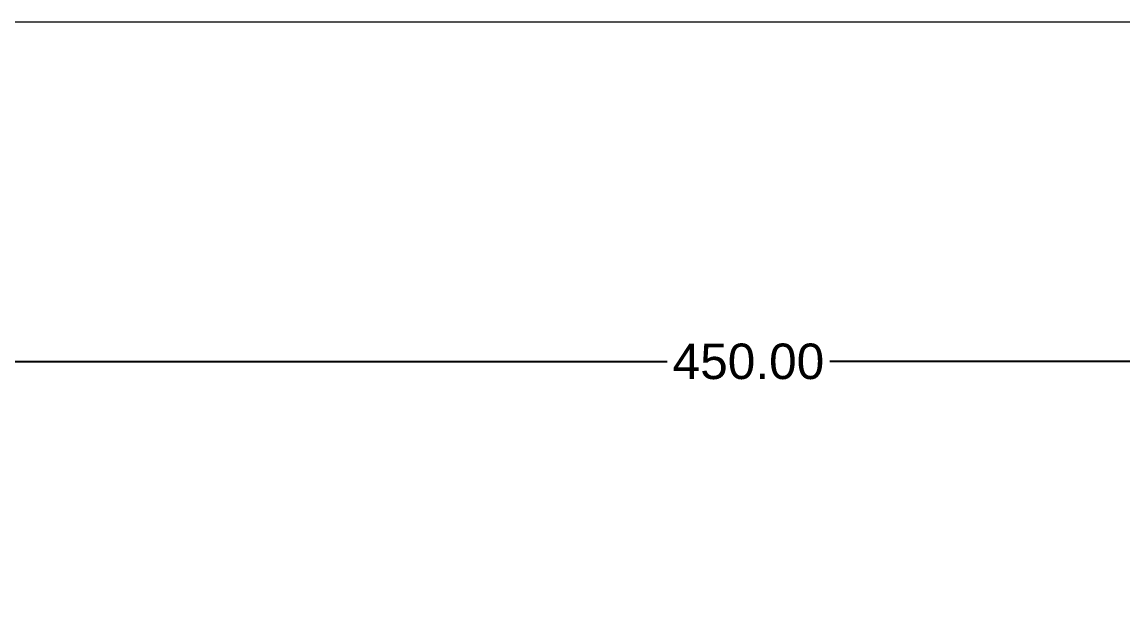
# Model space of a CAD drawing. Header units: millimetres. Extents: x 2742 to 8552, y -10326 to 2528.
# Drawn here: x 3991.4 to 4224, y -505.7 to -383.2 of the extents above; entities that cross this region are included whole.
import ezdxf

# ---------------------------------------------------------------- set-up
doc = ezdxf.new("R2010")
doc.units = ezdxf.units.MM
doc.layers.add('core', color=7, linetype='Continuous', lineweight=20)
doc.layers.add('dim', color=82, linetype='Continuous', lineweight=9)
doc.styles.get("Standard").update_dxf_attribs({"font": 'arial.ttf'})
doc.dimstyles.new('Standard-3', dxfattribs={"dimscale": 3, "dimtxt": 0.18, "dimasz": 0.18, "dimexe": 0.18, "dimexo": 0.0625, "dimgap": 0.09, "dimtad": 0, "dimzin": 0, "dimdsep": 46, "dimtxsty": 'Standard', "dimcen": 0.09, "dimadec": 0, "dimazin": 0, "dimtfac": 1, "dimtofl": 0, "dimtmove": 0, "dimatfit": 3, "dimfxl": 0, "dimtolj": 1, "dimtzin": 0, "dimarcsym": 0})

# ---------------------------------------------------------------- blocks, each defined once
blk = doc.blocks.new('*D132')
at = {"layer": 'Defpoints', "color": 0, "transparency": 16777216}
for p in [(4369.88, -454.93), (3919.88, -512.95), (4369.88, -512.95)]:
    blk.add_point(p, dxfattribs=at)
at = {"layer": 'dim', "color": 0, "lineweight": -2, "transparency": 16777216}
for p, q in [((3919.88, -511.45), (3919.88, -453.43)), ((4369.88, -511.45), (4369.88, -453.43)), ((3925.88, -454.93), (4127.68, -454.93)), ((4363.88, -454.93), (4162.09, -454.93))]:
    blk.add_line(p, q, dxfattribs=at)
at = {"layer": 'dim', "color": 0, "transparency": 16777216}
for points in [[(3925.88, -453.93), (3925.88, -455.93), (3919.88, -454.93)], [(4363.88, -453.93), (4363.88, -455.93), (4369.88, -454.93)]]:
    blk.add_solid(points, dxfattribs=at)
at = {"layer": 'dim', "color": 0, "transparency": 16777216, "insert": (4144.88, -454.93), "char_height": 7.5, "attachment_point": 5, "bg_fill": 3, "box_fill_scale": 1.1, "bg_fill_color": 256, "bg_fill_true_color": 13158600, "bg_fill_transparency": 0}
blk.add_mtext('\\A1;450.00', dxfattribs=at)
blk = doc.blocks.new('TK')
at = {"layer": 'core', "lineweight": 18}
blk.add_line((712.8, 504), (-712.8, 504), dxfattribs=at)

msp = doc.modelspace()

# ---------------------------------------------------------------- dimensions: what is measured, and where the dimension line sits
at = {"layer": 'dim'}
dim = msp.add_linear_dim(base=(4369.884, -454.932), p1=(3919.884, -512.952), p2=(4369.884, -512.952), dimstyle='Standard-3', override={"dimtxt": 2.5, "dimasz": 2, "dimexe": 0.49975, "dimexo": 0.49975, "dimgap": 0.49975}, dxfattribs=at)
dim.commit()
dim.dimension.update_dxf_attribs({"geometry": '*D132', "text_midpoint": (4144.884, -454.932)})

# ---------------------------------------------------------------- next in the draw order: block references
at = {"xscale": 0.6842880000000002, "yscale": 0.6842880000000002, "zscale": 0.6842880000000002}
msp.add_blockref('TK', (4223.344, -728.1), dxfattribs=at)

doc.saveas('drawing.dxf')
